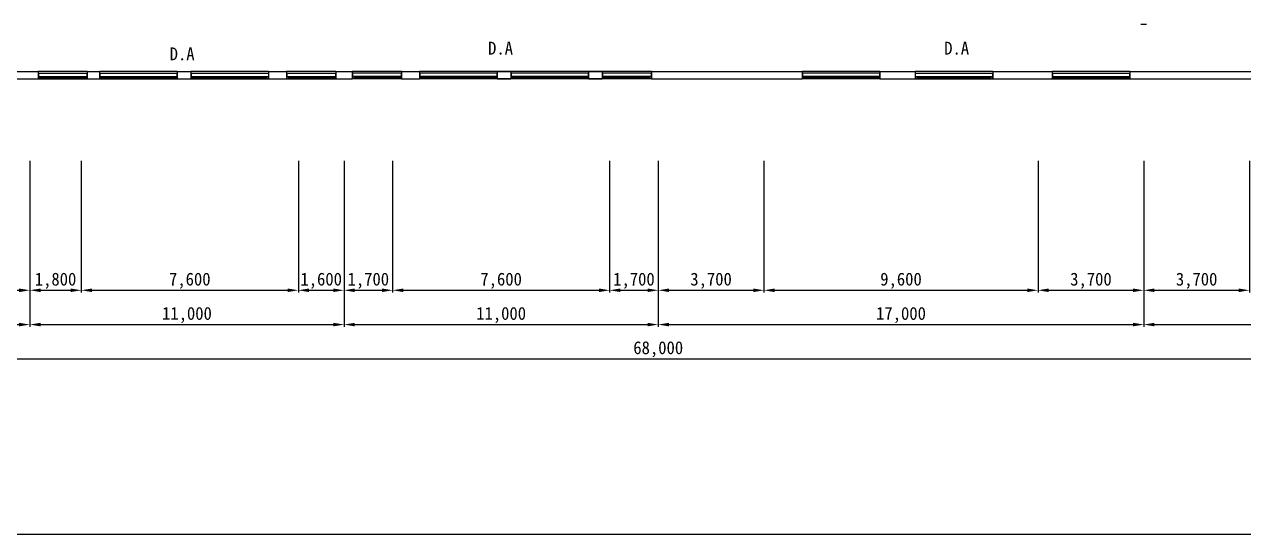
# Model space of a CAD drawing. Header units: millimetres. Extents: x 441907 to 561307, y -193154 to -97320.
# Drawn here: x 478113 to 520799, y -193154 to -175308 of the extents above; entities that cross this region are included whole.
import ezdxf
from ezdxf.enums import TextEntityAlignment as Align

# ---------------------------------------------------------------- set-up
doc = ezdxf.new("R2010")
doc.units = ezdxf.units.MM
doc.layers.add('TX-PAPR', color=2, linetype='Continuous', plot=False)
doc.layers.add('TZ-BASE', color=253, linetype='Continuous')
doc.layers.add('TZ-DIMS', color=1, linetype='Continuous')
doc.styles.get("Standard").update_dxf_attribs({"font": 'GulimChe.ttf'})
doc.dimstyles.new('D150', dxfattribs={"dimscale": 150, "dimtxt": 3, "dimasz": 2.5, "dimexe": 0.5, "dimexo": 0.5, "dimgap": 0.5, "dimtad": 1, "dimdec": 0, "dimzin": 1, "dimdsep": 46, "dimlunit": 6, "dimtxsty": 'Standard', "dimcen": 1, "dimclrd": 1, "dimclre": 1, "dimclrt": 3, "dimadec": 0, "dimazin": 0, "dimtfac": 1, "dimtdec": 0, "dimtix": 1, "dimtmove": 2, "dimatfit": 3, "dimfxl": 0, "dimtvp": 2, "dimlwd": -1, "dimlwe": -1, "dimarcsym": 0})

# ---------------------------------------------------------------- blocks, each defined once
blk = doc.blocks.new('*D686')
at = {"layer": 'DEFPOINTS', "color": 0}
for p in [(466304, -180008), (534304, -180008), (534304, -187008)]:
    blk.add_point(p, dxfattribs=at)
at = {"layer": 'TZ-DIMS', "color": 1}
for p, q in [((466304, -180083), (466304, -187083)), ((534304, -180083), (534304, -187083)), ((466679, -187008), (533929, -187008))]:
    blk.add_line(p, q, dxfattribs=at)
for points in [[(466679, -186946), (466679, -187071), (466304, -187008)], [(533929, -186946), (533929, -187071), (534304, -187008)]]:
    blk.add_solid(points, dxfattribs=at)
at = {"layer": 'TZ-DIMS', "color": 3, "insert": (500304, -186675), "char_height": 450, "attachment_point": 5}
blk.add_mtext('68,000', dxfattribs=at)
blk = doc.blocks.new('*D687')
at = {"layer": 'DEFPOINTS', "color": 0}
for p in [(466304, -180008), (478304, -180008), (478304, -185808)]:
    blk.add_point(p, dxfattribs=at)
at = {"layer": 'TZ-DIMS', "color": 1}
for p, q in [((466304, -180083), (466304, -185883)), ((478304, -180083), (478304, -185883)), ((466679, -185808), (477929, -185808))]:
    blk.add_line(p, q, dxfattribs=at)
for points in [[(466679, -185746), (466679, -185871), (466304, -185808)], [(477929, -185746), (477929, -185871), (478304, -185808)]]:
    blk.add_solid(points, dxfattribs=at)
at = {"layer": 'TZ-DIMS', "color": 3, "insert": (472304, -185475), "char_height": 450, "attachment_point": 5}
blk.add_mtext('12,000', dxfattribs=at)
blk = doc.blocks.new('*D688')
at = {"layer": 'DEFPOINTS', "color": 0}
for p in [(478304, -180008), (489304, -180008), (489304, -185808)]:
    blk.add_point(p, dxfattribs=at)
at = {"layer": 'TZ-DIMS', "color": 1}
for p, q in [((478304, -180083), (478304, -185883)), ((489304, -180083), (489304, -185883)), ((478679, -185808), (488929, -185808))]:
    blk.add_line(p, q, dxfattribs=at)
for points in [[(478679, -185746), (478679, -185871), (478304, -185808)], [(488929, -185746), (488929, -185871), (489304, -185808)]]:
    blk.add_solid(points, dxfattribs=at)
at = {"layer": 'TZ-DIMS', "color": 3, "insert": (483804, -185475), "char_height": 450, "attachment_point": 5}
blk.add_mtext('11,000', dxfattribs=at)
blk = doc.blocks.new('*D689')
at = {"layer": 'DEFPOINTS', "color": 0}
for p in [(489304, -180008), (500304, -180008), (500304, -185808)]:
    blk.add_point(p, dxfattribs=at)
at = {"layer": 'TZ-DIMS', "color": 1}
for p, q in [((489304, -180083), (489304, -185883)), ((500304, -180083), (500304, -185883)), ((489679, -185808), (499929, -185808))]:
    blk.add_line(p, q, dxfattribs=at)
for points in [[(489679, -185746), (489679, -185871), (489304, -185808)], [(499929, -185746), (499929, -185871), (500304, -185808)]]:
    blk.add_solid(points, dxfattribs=at)
at = {"layer": 'TZ-DIMS', "color": 3, "insert": (494804, -185475), "char_height": 450, "attachment_point": 5}
blk.add_mtext('11,000', dxfattribs=at)
blk = doc.blocks.new('*D690')
at = {"layer": 'DEFPOINTS', "color": 0}
for p in [(500304, -180008), (517304, -180008), (517304, -185808)]:
    blk.add_point(p, dxfattribs=at)
at = {"layer": 'TZ-DIMS', "color": 1}
for p, q in [((500304, -180083), (500304, -185883)), ((517304, -180083), (517304, -185883)), ((500679, -185808), (516929, -185808))]:
    blk.add_line(p, q, dxfattribs=at)
for points in [[(500679, -185746), (500679, -185871), (500304, -185808)], [(516929, -185746), (516929, -185871), (517304, -185808)]]:
    blk.add_solid(points, dxfattribs=at)
at = {"layer": 'TZ-DIMS', "color": 3, "insert": (508804, -185475), "char_height": 450, "attachment_point": 5}
blk.add_mtext('17,000', dxfattribs=at)
blk = doc.blocks.new('*D691')
at = {"layer": 'DEFPOINTS', "color": 0}
for p in [(517304, -180008), (534304, -180008), (534304, -185808)]:
    blk.add_point(p, dxfattribs=at)
at = {"layer": 'TZ-DIMS', "color": 1}
for p, q in [((517304, -180083), (517304, -185883)), ((534304, -180083), (534304, -185883)), ((517679, -185808), (533929, -185808))]:
    blk.add_line(p, q, dxfattribs=at)
for points in [[(517679, -185746), (517679, -185871), (517304, -185808)], [(533929, -185746), (533929, -185871), (534304, -185808)]]:
    blk.add_solid(points, dxfattribs=at)
at = {"layer": 'TZ-DIMS', "color": 3, "insert": (525804, -185475), "char_height": 450, "attachment_point": 5}
blk.add_mtext('17,000', dxfattribs=at)
blk = doc.blocks.new('*D693')
at = {"layer": 'DEFPOINTS', "color": 0}
for p in [(472304, -180008), (478304, -180008), (478304, -184608)]:
    blk.add_point(p, dxfattribs=at)
at = {"layer": 'TZ-DIMS', "color": 1}
for p, q in [((472304, -180083), (472304, -184683)), ((478304, -180083), (478304, -184683)), ((472679, -184608), (477929, -184608))]:
    blk.add_line(p, q, dxfattribs=at)
for points in [[(472679, -184546), (472679, -184671), (472304, -184608)], [(477929, -184546), (477929, -184671), (478304, -184608)]]:
    blk.add_solid(points, dxfattribs=at)
at = {"layer": 'TZ-DIMS', "color": 3, "insert": (475304, -184275), "char_height": 450, "attachment_point": 5}
blk.add_mtext('6,000', dxfattribs=at)
blk = doc.blocks.new('*D694')
at = {"layer": 'DEFPOINTS', "color": 0}
for p in [(478304, -180008), (480104, -180008), (480104, -184608)]:
    blk.add_point(p, dxfattribs=at)
at = {"layer": 'TZ-DIMS', "color": 1}
for p, q in [((478304, -180083), (478304, -184683)), ((480104, -180083), (480104, -184683)), ((478679, -184608), (479729, -184608))]:
    blk.add_line(p, q, dxfattribs=at)
for points in [[(478679, -184546), (478679, -184671), (478304, -184608)], [(479729, -184546), (479729, -184671), (480104, -184608)]]:
    blk.add_solid(points, dxfattribs=at)
at = {"layer": 'TZ-DIMS', "color": 3, "insert": (479204, -184275), "char_height": 450, "attachment_point": 5}
blk.add_mtext('1,800', dxfattribs=at)
blk = doc.blocks.new('*D695')
at = {"layer": 'DEFPOINTS', "color": 0}
for p in [(480104, -180008), (487704, -180008), (487704, -184608)]:
    blk.add_point(p, dxfattribs=at)
at = {"layer": 'TZ-DIMS', "color": 1}
for p, q in [((480104, -180083), (480104, -184683)), ((487704, -180083), (487704, -184683)), ((480479, -184608), (487329, -184608))]:
    blk.add_line(p, q, dxfattribs=at)
for points in [[(480479, -184546), (480479, -184671), (480104, -184608)], [(487329, -184546), (487329, -184671), (487704, -184608)]]:
    blk.add_solid(points, dxfattribs=at)
at = {"layer": 'TZ-DIMS', "color": 3, "insert": (483904, -184275), "char_height": 450, "attachment_point": 5}
blk.add_mtext('7,600', dxfattribs=at)
blk = doc.blocks.new('*D696')
at = {"layer": 'DEFPOINTS', "color": 0}
for p in [(487704, -180008), (489304, -180008), (489304, -184608)]:
    blk.add_point(p, dxfattribs=at)
at = {"layer": 'TZ-DIMS', "color": 1}
for p, q in [((487704, -180083), (487704, -184683)), ((489304, -180083), (489304, -184683)), ((488079, -184608), (488929, -184608))]:
    blk.add_line(p, q, dxfattribs=at)
for points in [[(488079, -184546), (488079, -184671), (487704, -184608)], [(488929, -184546), (488929, -184671), (489304, -184608)]]:
    blk.add_solid(points, dxfattribs=at)
at = {"layer": 'TZ-DIMS', "color": 3, "insert": (488504, -184275), "char_height": 450, "attachment_point": 5}
blk.add_mtext('1,600', dxfattribs=at)
blk = doc.blocks.new('*D697')
at = {"layer": 'DEFPOINTS', "color": 0}
for p in [(489304, -180008), (491004, -180008), (491004, -184608)]:
    blk.add_point(p, dxfattribs=at)
at = {"layer": 'TZ-DIMS', "color": 1}
for p, q in [((489304, -180083), (489304, -184683)), ((491004, -180083), (491004, -184683)), ((489679, -184608), (490629, -184608))]:
    blk.add_line(p, q, dxfattribs=at)
for points in [[(489679, -184546), (489679, -184671), (489304, -184608)], [(490629, -184546), (490629, -184671), (491004, -184608)]]:
    blk.add_solid(points, dxfattribs=at)
at = {"layer": 'TZ-DIMS', "color": 3, "insert": (490154, -184275), "char_height": 450, "attachment_point": 5}
blk.add_mtext('1,700', dxfattribs=at)
blk = doc.blocks.new('*D698')
at = {"layer": 'DEFPOINTS', "color": 0}
for p in [(491004, -180008), (498604, -180008), (498604, -184608)]:
    blk.add_point(p, dxfattribs=at)
at = {"layer": 'TZ-DIMS', "color": 1}
for p, q in [((491004, -180083), (491004, -184683)), ((498604, -180083), (498604, -184683)), ((491379, -184608), (498229, -184608))]:
    blk.add_line(p, q, dxfattribs=at)
for points in [[(491379, -184546), (491379, -184671), (491004, -184608)], [(498229, -184546), (498229, -184671), (498604, -184608)]]:
    blk.add_solid(points, dxfattribs=at)
at = {"layer": 'TZ-DIMS', "color": 3, "insert": (494804, -184275), "char_height": 450, "attachment_point": 5}
blk.add_mtext('7,600', dxfattribs=at)
blk = doc.blocks.new('*D699')
at = {"layer": 'DEFPOINTS', "color": 0}
for p in [(498604, -180008), (500304, -180008), (500304, -184608)]:
    blk.add_point(p, dxfattribs=at)
at = {"layer": 'TZ-DIMS', "color": 1}
for p, q in [((498604, -180083), (498604, -184683)), ((500304, -180083), (500304, -184683)), ((498979, -184608), (499929, -184608))]:
    blk.add_line(p, q, dxfattribs=at)
for points in [[(498979, -184546), (498979, -184671), (498604, -184608)], [(499929, -184546), (499929, -184671), (500304, -184608)]]:
    blk.add_solid(points, dxfattribs=at)
at = {"layer": 'TZ-DIMS', "color": 3, "insert": (499454, -184275), "char_height": 450, "attachment_point": 5}
blk.add_mtext('1,700', dxfattribs=at)
blk = doc.blocks.new('*D700')
at = {"layer": 'DEFPOINTS', "color": 0}
for p in [(500304, -180008), (504004, -180008), (504004, -184608)]:
    blk.add_point(p, dxfattribs=at)
at = {"layer": 'TZ-DIMS', "color": 1}
for p, q in [((500304, -180083), (500304, -184683)), ((504004, -180083), (504004, -184683)), ((500679, -184608), (503629, -184608))]:
    blk.add_line(p, q, dxfattribs=at)
for points in [[(500679, -184546), (500679, -184671), (500304, -184608)], [(503629, -184546), (503629, -184671), (504004, -184608)]]:
    blk.add_solid(points, dxfattribs=at)
at = {"layer": 'TZ-DIMS', "color": 3, "insert": (502154, -184275), "char_height": 450, "attachment_point": 5}
blk.add_mtext('3,700', dxfattribs=at)
blk = doc.blocks.new('*D701')
at = {"layer": 'DEFPOINTS', "color": 0}
for p in [(504004, -180008), (513604, -180008), (513604, -184608)]:
    blk.add_point(p, dxfattribs=at)
at = {"layer": 'TZ-DIMS', "color": 1}
for p, q in [((504004, -180083), (504004, -184683)), ((513604, -180083), (513604, -184683)), ((504379, -184608), (513229, -184608))]:
    blk.add_line(p, q, dxfattribs=at)
for points in [[(504379, -184546), (504379, -184671), (504004, -184608)], [(513229, -184546), (513229, -184671), (513604, -184608)]]:
    blk.add_solid(points, dxfattribs=at)
at = {"layer": 'TZ-DIMS', "color": 3, "insert": (508804, -184275), "char_height": 450, "attachment_point": 5}
blk.add_mtext('9,600', dxfattribs=at)
blk = doc.blocks.new('*D702')
at = {"layer": 'DEFPOINTS', "color": 0}
for p in [(513604, -180008), (517304, -180008), (517304, -184608)]:
    blk.add_point(p, dxfattribs=at)
at = {"layer": 'TZ-DIMS', "color": 1}
for p, q in [((513604, -180083), (513604, -184683)), ((517304, -180083), (517304, -184683)), ((513979, -184608), (516929, -184608))]:
    blk.add_line(p, q, dxfattribs=at)
for points in [[(513979, -184546), (513979, -184671), (513604, -184608)], [(516929, -184546), (516929, -184671), (517304, -184608)]]:
    blk.add_solid(points, dxfattribs=at)
at = {"layer": 'TZ-DIMS', "color": 3, "insert": (515454, -184275), "char_height": 450, "attachment_point": 5}
blk.add_mtext('3,700', dxfattribs=at)
blk = doc.blocks.new('*D703')
at = {"layer": 'DEFPOINTS', "color": 0}
for p in [(517304, -180008), (521004, -180008), (521004, -184608)]:
    blk.add_point(p, dxfattribs=at)
at = {"layer": 'TZ-DIMS', "color": 1}
for p, q in [((517304, -180083), (517304, -184683)), ((521004, -180083), (521004, -184683)), ((517679, -184608), (520629, -184608))]:
    blk.add_line(p, q, dxfattribs=at)
for points in [[(517679, -184546), (517679, -184671), (517304, -184608)], [(520629, -184546), (520629, -184671), (521004, -184608)]]:
    blk.add_solid(points, dxfattribs=at)
at = {"layer": 'TZ-DIMS', "color": 3, "insert": (519154, -184275), "char_height": 450, "attachment_point": 5}
blk.add_mtext('3,700', dxfattribs=at)

msp = doc.modelspace()

# ---------------------------------------------------------------- linework, layer by layer
at = {"layer": 'TX-PAPR'}
msp.add_lwpolyline([(441906.5, -115754.4), (561306.5, -115754.4), (561306.5, -193154.4), (441906.5, -193154.4)], close=True, dxfattribs=at)
at = {"layer": 'TZ-BASE'}
for p, q in [((517404.2, -175308.2), (517204.2, -175308.2)), ((466254.2, -176958.2), (478304.2, -176958.2)), ((478304.2, -176958.2), (478594.2, -176958.2)), ((478594.2, -176958.2), (478594.2, -177208.2)), ((480314.2, -176958.2), (478594.2, -176958.2)), ((478604.2, -177008.2), (480304.2, -177008.2)), ((478604.2, -177008.2), (478604.2, -177208.2)), ((478604.2, -177128.2), (480304.2, -177128.2)), ((478654.2, -177128.2), (478654.2, -177208.2)), ((478654.2, -177147.2), (480254.2, -177147.2)), ((480254.2, -177128.2), (480254.2, -177208.2)), ((480304.2, -177008.2), (480304.2, -177208.2)), ((480314.2, -176958.2), (480744.2, -176958.2)), ((480314.2, -176958.2), (480314.2, -177208.2)), ((480744.2, -176958.2), (480744.2, -177208.2)), ((483464.2, -176958.2), (480754.2, -176958.2, 0.3)), ((480754.2, -177008.2, 0.3), (483454.2, -177008.2, 0.3)), ((480754.2, -177008.2, 0.3), (480754.2, -177208.2, 0.3)), ((480754.2, -177128.2, 0.3), (483454.2, -177128.2, 0.3)), ((480804.2, -177128.2, 0.3), (480804.2, -177208.2, 0.3)), ((480804.2, -177147.2, 0.3), (483404.2, -177147.2, 0.3)), ((483404.2, -177128.2, 0.3), (483404.2, -177208.2, 0.3)), ((483454.2, -177008.2, 0.3), (483454.2, -177208.2, 0.3)), ((483464.2, -176958.2), (483944.2, -176958.2)), ((483464.2, -176958.2), (483464.2, -177208.2)), ((483944.2, -176958.2), (483944.2, -177208.2)), ((486664.2, -176958.2), (483944.2, -176958.2)), ((483954.2, -177008.2, 0.3), (486654.2, -177008.2, 0.3)), ((483954.2, -177008.2, 0.3), (483954.2, -177208.2, 0.3)), ((483954.2, -177128.2, 0.3), (486654.2, -177128.2, 0.3)), ((484004.2, -177128.2, 0.3), (484004.2, -177208.2, 0.3)), ((484004.2, -177147.2, 0.3), (486604.2, -177147.2, 0.3)), ((486604.2, -177128.2, 0.3), (486604.2, -177208.2, 0.3)), ((486654.2, -177008.2, 0.3), (486654.2, -177208.2, 0.3)), ((486664.2, -176958.2), (487294.2, -176958.2)), ((486664.2, -176958.2), (486664.2, -177208.2)), ((487294.2, -176958.2), (487294.2, -177208.2)), ((489014.2, -176958.2), (487294.2, -176958.2)), ((487304.2, -177008.2, 0.3), (489004.2, -177008.2, 0.3)), ((487304.2, -177008.2, 0.3), (487304.2, -177208.2, 0.3)), ((487304.2, -177128.2, 0.3), (489004.2, -177128.2, 0.3)), ((487354.2, -177128.2, 0.3), (487354.2, -177208.2, 0.3)), ((487354.2, -177147.2, 0.3), (488954.2, -177147.2, 0.3)), ((488954.2, -177128.2, 0.3), (488954.2, -177208.2, 0.3)), ((489004.2, -177008.2, 0.3), (489004.2, -177208.2, 0.3)), ((489014.2, -176958.2), (489304.2, -176958.2)), ((489014.2, -176958.2), (489014.2, -177208.2)), ((489304.2, -176958.2), (489594.2, -176958.2)), ((489594.2, -176958.2), (489594.2, -177208.2)), ((491314.2, -176958.2), (489594.2, -176958.2)), ((491304.2, -177008.2, 0.3), (489604.2, -177008.2, 0.3)), ((489604.2, -177008.2, 0.3), (489604.2, -177208.2, 0.3)), ((491304.2, -177128.2, 0.3), (489604.2, -177128.2, 0.3)), ((489654.2, -177128.2, 0.3), (489654.2, -177208.2, 0.3)), ((491254.2, -177147.2, 0.3), (489654.2, -177147.2, 0.3)), ((491254.2, -177128.2, 0.3), (491254.2, -177208.2, 0.3)), ((491304.2, -177008.2, 0.3), (491304.2, -177208.2, 0.3)), ((491314.2, -176958.2), (491944.2, -176958.2)), ((491314.2, -176958.2), (491314.2, -177208.2)), ((491944.2, -176958.2), (491944.2, -177208.2)), ((494664.2, -176958.2), (491944.2, -176958.2)), ((494654.2, -177008.2, 0.3), (491954.2, -177008.2, 0.3)), ((491954.2, -177008.2, 0.3), (491954.2, -177208.2, 0.3)), ((494654.2, -177128.2, 0.3), (491954.2, -177128.2, 0.3)), ((492004.2, -177128.2, 0.3), (492004.2, -177208.2, 0.3)), ((494604.2, -177147.2, 0.3), (492004.2, -177147.2, 0.3)), ((494604.2, -177128.2, 0.3), (494604.2, -177208.2, 0.3)), ((494654.2, -177008.2, 0.3), (494654.2, -177208.2, 0.3)), ((494664.2, -176958.2), (495144.2, -176958.2)), ((495144.2, -176958.2), (494664.2, -176958.2)), ((494664.2, -176958.2), (494664.2, -177208.2)), ((495144.2, -176958.2), (495144.2, -177208.2)), ((497864.2, -176958.2), (495144.2, -176958.2)), ((497854.2, -177008.2, 0.3), (495154.2, -177008.2, 0.3)), ((495154.2, -177008.2, 0.3), (495154.2, -177208.2, 0.3)), ((497854.2, -177128.2, 0.3), (495154.2, -177128.2, 0.3)), ((495204.2, -177128.2, 0.3), (495204.2, -177208.2, 0.3)), ((497804.2, -177147.2, 0.3), (495204.2, -177147.2, 0.3)), ((497804.2, -177128.2, 0.3), (497804.2, -177208.2, 0.3)), ((497854.2, -177008.2, 0.3), (497854.2, -177208.2, 0.3)), ((497864.2, -176958.2), (498344.2, -176958.2)), ((498344.2, -176958.2), (497864.2, -176958.2)), ((497864.2, -176958.2), (497864.2, -177208.2)), ((498344.2, -176958.2), (498344.2, -177208.2)), ((500064.2, -176958.2), (498344.2, -176958.2)), ((500054.2, -177008.2, 0.3), (498354.2, -177008.2, 0.3)), ((498354.2, -177008.2, 0.3), (498354.2, -177208.2, 0.3)), ((500054.2, -177008.2, 0.3), (498354.2, -177008.2, 0.3)), ((498354.2, -177008.2, 0.3), (498354.2, -177208.2, 0.3)), ((500054.2, -177128.2, 0.3), (498354.2, -177128.2, 0.3)), ((500054.2, -177128.2, 0.3), (498354.2, -177128.2, 0.3)), ((498404.2, -177128.2, 0.3), (498404.2, -177208.2, 0.3)), ((498404.2, -177128.2, 0.3), (498404.2, -177208.2, 0.3)), ((500004.2, -177147.2, 0.3), (498404.2, -177147.2, 0.3)), ((500004.2, -177147.2, 0.3), (498404.2, -177147.2, 0.3)), ((500004.2, -177128.2, 0.3), (500004.2, -177208.2, 0.3)), ((500004.2, -177128.2, 0.3), (500004.2, -177208.2, 0.3)), ((500054.2, -177008.2, 0.3), (500054.2, -177208.2, 0.3)), ((500054.2, -177008.2, 0.3), (500054.2, -177208.2, 0.3)), ((500064.2, -176958.2), (505344.2, -176958.2)), ((500064.2, -176958.2), (500064.2, -177208.2)), ((505344.2, -176958.2), (505344.2, -177208.2)), ((508064.2, -176958.2), (505344.2, -176958.2)), ((508054.2, -177008.2, 0.3), (505354.2, -177008.2, 0.3)), ((505354.2, -177008.2, 0.3), (505354.2, -177208.2, 0.3)), ((508054.2, -177128.2, 0.3), (505354.2, -177128.2, 0.3)), ((505404.2, -177128.2, 0.3), (505404.2, -177208.2, 0.3)), ((508004.2, -177147.2, 0.3), (505404.2, -177147.2, 0.3)), ((508004.2, -177128.2, 0.3), (508004.2, -177208.2, 0.3)), ((508054.2, -177008.2, 0.3), (508054.2, -177208.2, 0.3)), ((508064.2, -176958.2), (509294.2, -176958.2)), ((508064.2, -176958.2), (508064.2, -177208.2)), ((509294.2, -176958.2), (509294.2, -177208.2)), ((512014.2, -176958.2), (509294.2, -176958.2)), ((509304.2, -177008.2, 0.3), (512004.2, -177008.2, 0.3)), ((509304.2, -177008.2, 0.3), (509304.2, -177208.2, 0.3)), ((509304.2, -177128.2, 0.3), (512004.2, -177128.2, 0.3)), ((509354.2, -177128.2, 0.3), (509354.2, -177208.2, 0.3)), ((509354.2, -177147.2, 0.3), (511954.2, -177147.2, 0.3)), ((511954.2, -177128.2, 0.3), (511954.2, -177208.2, 0.3)), ((512004.2, -177008.2, 0.3), (512004.2, -177208.2, 0.3)), ((512014.2, -176958.2), (514094.2, -176958.2)), ((512014.2, -176958.2), (512014.2, -177208.2)), ((514094.2, -176958.2), (514094.2, -177208.2)), ((516814.2, -176958.2), (514094.2, -176958.2)), ((514104.2, -177008.2), (516804.2, -177008.2)), ((514104.2, -177008.2), (514104.2, -177208.2)), ((514104.2, -177128.2), (516804.2, -177128.2)), ((514154.2, -177128.2), (514154.2, -177208.2)), ((514154.2, -177147.2), (516754.2, -177147.2)), ((516754.2, -177128.2), (516754.2, -177208.2)), ((516804.2, -177008.2), (516804.2, -177208.2)), ((516814.2, -176958.2), (522344.2, -176958.2)), ((516814.2, -176958.2), (516814.2, -177208.2)), ((466004.2, -177208.2), (478594.2, -177208.2)), ((478604.2, -177208.2), (480304.2, -177208.2)), ((478654.2, -177185.2), (480254.2, -177185.2)), ((478654.2, -177190.2), (480254.2, -177190.2)), ((480314.2, -177208.2), (480744.2, -177208.2)), ((480754.2, -177208.2, 0.3), (483454.2, -177208.2, 0.3)), ((480804.2, -177185.2, 0.3), (483404.2, -177185.2, 0.3)), ((480804.2, -177190.2, 0.3), (483404.2, -177190.2, 0.3)), ((483464.2, -177208.2), (483944.2, -177208.2)), ((483954.2, -177208.2, 0.3), (486654.2, -177208.2, 0.3)), ((484004.2, -177185.2, 0.3), (486604.2, -177185.2, 0.3)), ((484004.2, -177190.2, 0.3), (486604.2, -177190.2, 0.3)), ((486664.2, -177208.2), (487294.2, -177208.2)), ((487304.2, -177208.2, 0.3), (489004.2, -177208.2, 0.3)), ((487354.2, -177185.2, 0.3), (488954.2, -177185.2, 0.3)), ((487354.2, -177190.2, 0.3), (488954.2, -177190.2, 0.3)), ((489014.2, -177208.2), (489594.2, -177208.2)), ((491304.2, -177208.2, 0.3), (489604.2, -177208.2, 0.3)), ((491254.2, -177185.2, 0.3), (489654.2, -177185.2, 0.3)), ((491254.2, -177190.2, 0.3), (489654.2, -177190.2, 0.3)), ((491314.2, -177208.2), (491944.2, -177208.2)), ((494654.2, -177208.2, 0.3), (491954.2, -177208.2, 0.3)), ((494604.2, -177185.2, 0.3), (492004.2, -177185.2, 0.3)), ((494604.2, -177190.2, 0.3), (492004.2, -177190.2, 0.3)), ((494664.2, -177208.2), (495144.2, -177208.2)), ((495144.2, -177208.2), (494664.2, -177208.2)), ((497854.2, -177208.2, 0.3), (495154.2, -177208.2, 0.3)), ((497804.2, -177185.2, 0.3), (495204.2, -177185.2, 0.3)), ((497804.2, -177190.2, 0.3), (495204.2, -177190.2, 0.3)), ((497864.2, -177208.2), (498344.2, -177208.2)), ((498344.2, -177208.2), (497864.2, -177208.2)), ((500054.2, -177208.2, 0.3), (498354.2, -177208.2, 0.3)), ((500054.2, -177208.2, 0.3), (498354.2, -177208.2, 0.3)), ((500004.2, -177185.2, 0.3), (498404.2, -177185.2, 0.3)), ((500004.2, -177185.2, 0.3), (498404.2, -177185.2, 0.3)), ((500004.2, -177190.2, 0.3), (498404.2, -177190.2, 0.3)), ((500004.2, -177190.2, 0.3), (498404.2, -177190.2, 0.3)), ((500064.2, -177208.2), (505344.2, -177208.2)), ((508054.2, -177208.2, 0.3), (505354.2, -177208.2, 0.3)), ((508004.2, -177185.2, 0.3), (505404.2, -177185.2, 0.3)), ((508004.2, -177190.2, 0.3), (505404.2, -177190.2, 0.3)), ((508064.2, -177208.2), (509294.2, -177208.2)), ((509304.2, -177208.2, 0.3), (512004.2, -177208.2, 0.3)), ((509354.2, -177185.2, 0.3), (511954.2, -177185.2, 0.3)), ((509354.2, -177190.2, 0.3), (511954.2, -177190.2, 0.3)), ((512014.2, -177208.2), (514094.2, -177208.2)), ((514104.2, -177208.2), (516804.2, -177208.2)), ((514154.2, -177185.2), (516754.2, -177185.2)), ((514154.2, -177190.2), (516754.2, -177190.2)), ((516814.2, -177208.2), (522344.2, -177208.2))]:
    msp.add_line(p, q, dxfattribs=at)

# ---------------------------------------------------------------- texts
for p in [(483635.6, -176342.3), (494783.6, -176142.3), (510753.4, -176142.3)]:
    msp.add_text('D.A', height=450, dxfattribs=at).set_placement(p, align=Align.MIDDLE)

# ---------------------------------------------------------------- dimensions: what is measured, and where the dimension line sits
at = {"layer": 'TZ-DIMS'}
for base, p1, p2, picture, middle in [((534304.2, -187008.2), (466304.2, -180008.2), (534304.2, -180008.2), '*D686', (500304.2, -186675)), ((478304.2, -185808.2), (466304.2, -180008.2), (478304.2, -180008.2), '*D687', (472304.2, -185474.7)), ((478304.2, -184608.2), (472304.2, -180008.2), (478304.2, -180008.2), '*D693', (475304.2, -184275)), ((489304.2, -185808.2), (478304.2, -180008.2), (489304.2, -180008.2), '*D688', (483804.2, -185474.7)), ((480104.2, -184608.2), (478304.2, -180008.2), (480104.2, -180008.2), '*D694', (479204.2, -184274.7)), ((487704.2, -184608.2), (480104.2, -180008.2), (487704.2, -180008.2), '*D695', (483904.2, -184275)), ((489304.2, -184608.2), (487704.2, -180008.2), (489304.2, -180008.2), '*D696', (488504.2, -184274.7)), ((500304.2, -185808.2), (489304.2, -180008.2), (500304.2, -180008.2), '*D689', (494804.2, -185474.7)), ((491004.2, -184608.2), (489304.2, -180008.2), (491004.2, -180008.2), '*D697', (490154.2, -184274.7)), ((498604.2, -184608.2), (491004.2, -180008.2), (498604.2, -180008.2), '*D698', (494804.2, -184275)), ((500304.2, -184608.2), (498604.2, -180008.2), (500304.2, -180008.2), '*D699', (499454.2, -184274.7)), ((517304.2, -185808.2), (500304.2, -180008.2), (517304.2, -180008.2), '*D690', (508804.2, -185474.7)), ((504004.2, -184608.2), (500304.2, -180008.2), (504004.2, -180008.2), '*D700', (502154.2, -184275)), ((513604.2, -184608.2), (504004.2, -180008.2), (513604.2, -180008.2), '*D701', (508804.2, -184275)), ((517304.2, -184608.2), (513604.2, -180008.2), (517304.2, -180008.2), '*D702', (515454.2, -184275)), ((534304.2, -185808.2), (517304.2, -180008.2), (534304.2, -180008.2), '*D691', (525804.2, -185474.7)), ((521004.2, -184608.2), (517304.2, -180008.2), (521004.2, -180008.2), '*D703', (519154.2, -184275))]:
    dim = msp.add_linear_dim(base=base, p1=p1, p2=p2, dimstyle='D150', dxfattribs=at)
    dim.commit()
    dim.dimension.update_dxf_attribs({"geometry": picture, "text_midpoint": middle})

doc.saveas('drawing.dxf')
